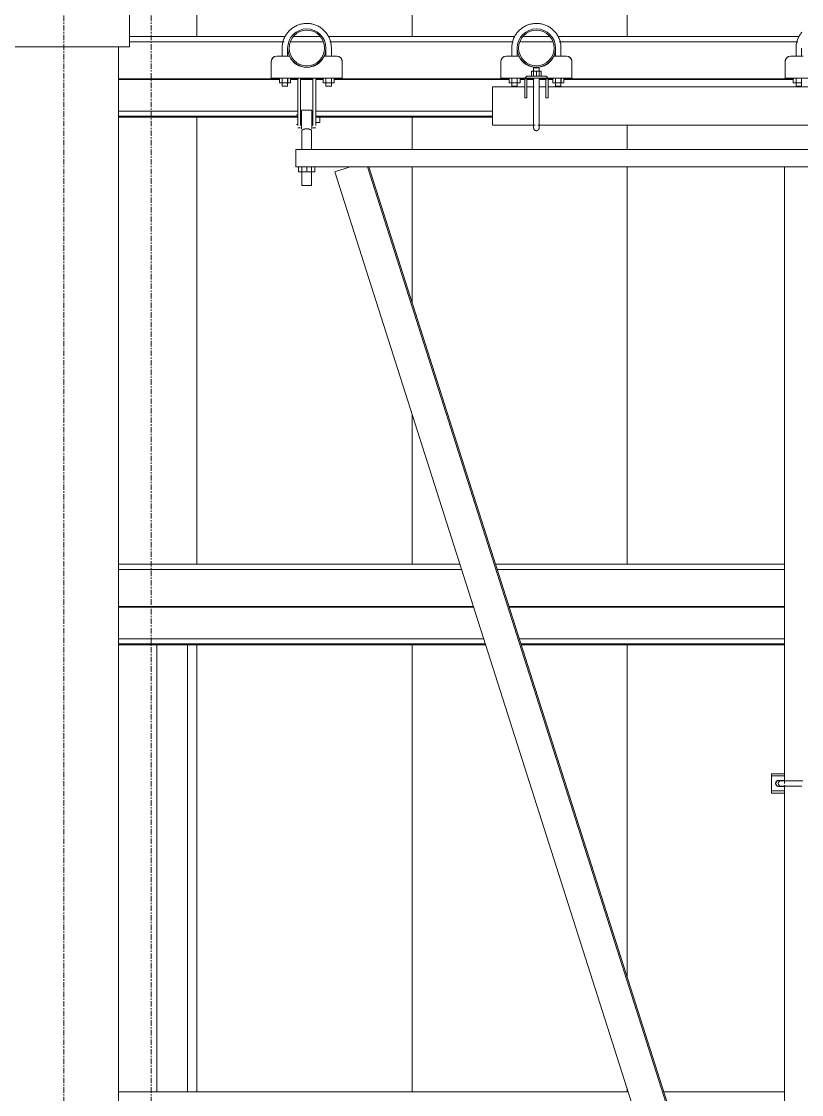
# Model space of a CAD drawing. Header units: inches. Extents: x 21408 to 98131, y -290 to 853.
# Drawn here: x 35844.1 to 35915.4, y 196.6 to 294.7 of the extents above; entities that cross this region are included whole.
import ezdxf

# ---------------------------------------------------------------- set-up
doc = ezdxf.new("R2010")
doc.units = ezdxf.units.IN
doc.header["$MEASUREMENT"] = 0
doc.linetypes.add('Grid Line 1_2_', pattern=[0.875, 0.5, -0.125, 0.125, -0.125])
for name, color, linetype, lineweight in [('A-WALL', 113, 'Continuous', 9), ('A-WALL-PATT', 111, 'Continuous', 25), ('Q-SPCQ', 91, 'Continuous', 9), ('S-BEAM', 12, 'Continuous', 9), ('S-GRID', 1, 'Continuous', 9)]:
    doc.layers.add(name, color=color, linetype=linetype, lineweight=lineweight)

# ---------------------------------------------------------------- blocks, each defined once
blk = doc.blocks.new('Basketball_Backstop-Performance_Sports_Systems-3103-Ceiling_Hung - 27_-0_ to 27_-11 7_8_-652462-Building Section - East_West looking South')
at = {"layer": 'Q-SPCQ'}
for p, q in [((-25670.763, 291.5), (-25671.919, 291.5)), ((-25671.419, 292.25), (-25671.419, 291.5)), ((-25670.919, 291.5), (-25670.919, 292.25)), ((-25666.419, 291.5), (-25667.575, 291.5)), ((-25667.419, 292.25), (-25667.419, 291.5)), ((-25666.919, 291.5), (-25666.919, 292.25)), ((-25649.763, 291.5), (-25650.919, 291.5)), ((-25650.419, 292.25), (-25650.419, 291.5)), ((-25649.919, 291.5), (-25649.919, 292.25)), ((-25645.419, 291.5), (-25646.575, 291.5)), ((-25646.419, 292.25), (-25646.419, 291.5)), ((-25645.919, 291.5), (-25645.919, 292.25)), ((-25623.763, 291.5), (-25624.919, 291.5)), ((-25624.419, 292.25), (-25624.419, 291.5)), ((-25623.919, 291.5), (-25623.919, 292.25)), ((-25672.419, 291), (-25672.419, 289.812)), ((-25665.919, 289.812), (-25665.919, 291)), ((-25651.419, 289.812), (-25651.419, 291)), ((-25644.919, 291), (-25644.919, 289.812)), ((-25625.419, 291), (-25625.419, 289.812)), ((-25672.419, 289.5), (-25672.419, 289.812)), ((-25672.419, 289.5), (-25665.919, 289.5)), ((-25671.674, 289.5), (-25671.674, 289.062)), ((-25671.421, 289.062), (-25671.421, 289.5)), ((-25671.419, 289.515), (-25671.419, 288.75)), ((-25670.919, 288.75), (-25670.919, 289.518)), ((-25670.916, 289.062), (-25670.916, 289.5)), ((-25670.664, 289.062), (-25670.664, 289.5)), ((-25669.981, 285.687), (-25669.981, 289.5)), ((-25669.981, 289.5), (-25669.731, 289.5)), ((-25669.731, 289.5), (-25669.731, 285.687)), ((-25668.606, 285.687), (-25668.606, 289.5)), ((-25668.606, 289.5), (-25668.356, 289.5)), ((-25668.356, 289.5), (-25668.356, 285.687)), ((-25667.674, 289.062), (-25667.674, 289.5)), ((-25667.421, 289.062), (-25667.421, 289.5)), ((-25667.419, 289.511), (-25667.419, 288.75)), ((-25666.919, 288.75), (-25666.919, 289.511)), ((-25666.916, 289.062), (-25666.916, 289.5)), ((-25666.664, 289.5), (-25666.664, 289.062)), ((-25665.919, 289.812), (-25665.919, 289.5)), ((-25651.419, 289.5), (-25651.419, 289.812)), ((-25651.419, 289.5), (-25648.919, 289.5)), ((-25650.674, 289.5), (-25650.674, 289.062)), ((-25650.421, 289.062), (-25650.421, 289.5)), ((-25650.419, 289.515), (-25650.419, 288.75)), ((-25649.919, 288.75), (-25649.919, 289.518)), ((-25649.916, 289.062), (-25649.916, 289.5)), ((-25649.664, 289.062), (-25649.664, 289.5)), ((-25647.419, 289.687), (-25648.919, 289.687)), ((-25648.919, 289.5), (-25647.419, 289.5)), ((-25648.606, 290.125), (-25648.169, 290.125)), ((-25648.606, 289.687), (-25648.606, 290.125)), ((-25648.419, 290.437), (-25648.419, 289.687)), ((-25648.419, 289.5), (-25648.419, 288.687)), ((-25648.419, 289.5), (-25648.419, 286.937)), ((-25648.41, 290.437), (-25648.169, 290.437)), ((-25648.169, 290.437), (-25647.927, 290.437)), ((-25648.169, 290.125), (-25647.731, 290.125)), ((-25648.169, 290.125), (-25648.169, 289.687)), ((-25647.919, 289.687), (-25647.919, 290.437)), ((-25647.919, 288.687), (-25647.919, 289.5)), ((-25647.919, 286.937), (-25647.919, 289.5)), ((-25647.731, 289.687), (-25647.731, 290.125)), ((-25647.419, 289.5), (-25644.919, 289.5)), ((-25646.674, 289.062), (-25646.674, 289.5)), ((-25646.421, 289.062), (-25646.421, 289.5)), ((-25646.419, 289.511), (-25646.419, 288.75)), ((-25645.919, 288.75), (-25645.919, 289.511)), ((-25645.916, 289.062), (-25645.916, 289.5)), ((-25645.664, 289.5), (-25645.664, 289.062)), ((-25644.919, 289.812), (-25644.919, 289.5)), ((-25625.419, 289.5), (-25625.419, 289.812)), ((-25625.419, 289.5), (-25622.919, 289.5)), ((-25624.674, 289.5), (-25624.674, 289.062)), ((-25624.421, 289.062), (-25624.421, 289.5)), ((-25624.419, 289.515), (-25624.419, 288.75)), ((-25623.919, 288.75), (-25623.919, 289.518)), ((-25671.421, 289.062), (-25671.674, 289.062)), ((-25670.916, 289.062), (-25671.421, 289.062)), ((-25671.419, 288.75), (-25671.41, 288.75)), ((-25670.919, 288.75), (-25671.419, 288.75)), ((-25670.927, 288.75), (-25670.919, 288.75)), ((-25670.664, 289.062), (-25670.916, 289.062)), ((-25667.421, 289.062), (-25667.674, 289.062)), ((-25666.916, 289.062), (-25667.421, 289.062)), ((-25666.919, 288.75), (-25667.419, 288.75)), ((-25667.419, 288.75), (-25667.41, 288.75)), ((-25666.927, 288.75), (-25666.919, 288.75)), ((-25666.664, 289.062), (-25666.916, 289.062)), ((-25649.231, 288.687), (-25652.169, 288.687)), ((-25652.169, 286.937), (-25652.169, 288.687)), ((-25650.421, 289.062), (-25650.674, 289.062)), ((-25649.916, 289.062), (-25650.421, 289.062)), ((-25650.419, 288.75), (-25650.41, 288.75)), ((-25649.919, 288.75), (-25650.419, 288.75)), ((-25649.927, 288.75), (-25649.919, 288.75)), ((-25649.664, 289.062), (-25649.916, 289.062)), ((-25649.231, 288.187), (-25649.231, 289.375)), ((-25649.044, 289.375), (-25649.044, 288.187)), ((-25648.385, 288.687), (-25649.044, 288.687)), ((-25647.294, 288.687), (-25647.952, 288.687)), ((-25647.294, 289.375), (-25647.294, 288.187)), ((-25647.106, 288.187), (-25647.106, 289.375)), ((-25623.231, 288.687), (-25647.106, 288.687)), ((-25646.421, 289.062), (-25646.674, 289.062)), ((-25645.916, 289.062), (-25646.421, 289.062)), ((-25645.919, 288.75), (-25646.419, 288.75)), ((-25646.419, 288.75), (-25646.41, 288.75)), ((-25645.927, 288.75), (-25645.919, 288.75)), ((-25645.664, 289.062), (-25645.916, 289.062)), ((-25624.421, 289.062), (-25624.674, 289.062)), ((-25623.916, 289.062), (-25624.421, 289.062)), ((-25624.419, 288.75), (-25624.41, 288.75)), ((-25623.919, 288.75), (-25624.419, 288.75)), ((-25623.927, 288.75), (-25623.919, 288.75)), ((-25649.231, 288.197), (-25649.231, 287.824)), ((-25649.231, 287.687), (-25649.231, 288.187)), ((-25649.231, 287.819), (-25649.231, 287.687)), ((-25649.231, 287.687), (-25649.044, 287.687)), ((-25649.044, 287.687), (-25649.231, 287.687)), ((-25649.044, 287.824), (-25649.044, 288.197)), ((-25649.044, 288.187), (-25649.044, 287.687)), ((-25649.044, 287.687), (-25649.044, 287.819)), ((-25647.294, 288.197), (-25647.294, 287.824)), ((-25647.294, 287.687), (-25647.294, 288.187)), ((-25647.294, 287.819), (-25647.294, 287.687)), ((-25647.294, 287.687), (-25647.106, 287.687)), ((-25647.106, 287.687), (-25647.294, 287.687)), ((-25647.106, 287.824), (-25647.106, 288.197)), ((-25647.106, 288.187), (-25647.106, 287.687)), ((-25647.106, 287.687), (-25647.106, 287.819)), ((-25668.705, 286.562), (-25669.643, 286.562)), ((-25669.643, 285.656), (-25669.643, 286.532)), ((-25668.705, 286.532), (-25668.705, 285.656)), ((-25652.169, 285.187), (-25652.169, 286.937)), ((-25669.981, 286.125), (-25670.106, 286.125)), ((-25670.106, 285.687), (-25670.106, 285.687)), ((-25670.106, 285.687), (-25670.106, 285.687)), ((-25669.981, 285.157), (-25669.981, 285.687)), ((-25669.643, 285.937), (-25669.731, 285.937)), ((-25669.731, 285.687), (-25669.731, 285.157)), ((-25669.643, 284.871), (-25669.643, 285.656)), ((-25668.606, 285.937), (-25668.705, 285.937)), ((-25668.705, 285.656), (-25668.705, 284.871)), ((-25668.606, 285.157), (-25668.606, 285.687)), ((-25667.981, 285.937), (-25668.356, 285.937)), ((-25668.356, 285.687), (-25668.356, 285.157)), ((-25667.981, 285.929), (-25667.981, 285.687)), ((-25667.981, 285.687), (-25667.981, 285.446)), ((-25670.106, 285.25), (-25669.981, 285.25)), ((-25669.981, 284.937), (-25669.731, 284.937)), ((-25669.731, 285.437), (-25669.643, 285.437)), ((-25669.643, 284.75), (-25669.611, 284.75)), ((-25669.611, 284.75), (-25669.611, 282.955)), ((-25668.736, 282.955), (-25668.736, 284.75)), ((-25668.736, 284.75), (-25668.705, 284.75)), ((-25668.705, 285.437), (-25668.606, 285.437)), ((-25668.606, 284.937), (-25668.356, 284.937)), ((-25668.356, 285.437), (-25667.981, 285.437)), ((-25652.169, 285.187), (-25648.296, 285.187)), ((-25648.038, 285.187), (-25622.456, 285.187)), ((-25670.174, 281.375), (-25670.174, 282.955)), ((-25670.174, 282.955), (-25622.669, 282.955)), ((-25625.486, 281.375), (-25670.174, 281.375)), ((-25669.924, 280.937), (-25669.924, 281.375)), ((-25669.174, 280.937), (-25669.924, 280.937)), ((-25669.611, 281.375), (-25669.611, 279.687)), ((-25669.174, 281.375), (-25669.174, 280.937)), ((-25668.424, 280.937), (-25669.174, 280.937)), ((-25668.736, 279.687), (-25668.736, 281.375)), ((-25668.424, 280.937), (-25668.424, 281.375)), ((-25666.612, 280.918), (-25665.189, 281.375)), ((-25629.426, 164.314), (-25666.612, 280.918)), ((-25626.288, 164.314), (-25663.62, 281.375)), ((-25626.154, 164.314), (-25663.487, 281.375)), ((-25625.486, 281.375), (-25625.486, 224.989)), ((-25625.486, 281.375), (-25623.11, 281.375)), ((-25668.736, 279.687), (-25669.611, 279.687)), ((-25626.674, 225.875), (-25626.674, 225.687)), ((-25626.674, 225.875), (-25626.674, 225.719)), ((-25626.674, 225.875), (-25626.174, 225.875)), ((-25626.674, 225.562), (-25626.674, 225.687)), ((-25626.174, 225.687), (-25626.674, 225.687)), ((-25626.174, 225.875), (-25625.486, 225.875)), ((-25625.486, 225.687), (-25626.174, 225.687)), ((-25626.674, 224.437), (-25626.674, 225.562)), ((-25626.162, 225.246), (-25626.302, 225.004)), ((-25626.302, 224.996), (-25626.162, 224.754)), ((-25626.018, 225.281), (-25625.58, 225.281)), ((-25625.58, 224.719), (-25626.018, 224.719)), ((-25625.486, 224.839), (-25625.486, 164.314)), ((-25626.674, 224.312), (-25626.674, 224.437)), ((-25626.674, 224.312), (-25626.674, 224.125)), ((-25626.674, 224.312), (-25626.174, 224.312)), ((-25626.674, 224.281), (-25626.674, 224.125)), ((-25626.174, 224.125), (-25626.674, 224.125)), ((-25626.174, 224.312), (-25625.486, 224.312)), ((-25625.486, 224.125), (-25626.174, 224.125))]:
    blk.add_line(p, q, dxfattribs=at)
at = {"layer": 'Q-SPCQ', "flags": 128}
for points in [[(-25666.919, 292.25), (-25666.921, 292.34), (-25666.926, 292.43), (-25666.935, 292.519), (-25666.948, 292.608), (-25666.964, 292.697), (-25666.983, 292.785), (-25667.006, 292.872), (-25667.033, 292.958), (-25667.063, 293.043), (-25667.096, 293.126), (-25667.133, 293.208), (-25667.173, 293.289), (-25667.216, 293.368), (-25667.262, 293.445), (-25667.312, 293.52), (-25667.364, 293.594), (-25667.419, 293.665), (-25667.477, 293.734), (-25667.538, 293.8), (-25667.601, 293.864), (-25667.667, 293.925), (-25667.735, 293.984), (-25667.806, 294.04), (-25667.878, 294.093), (-25667.953, 294.143), (-25668.03, 294.19), (-25668.108, 294.234), (-25668.189, 294.275), (-25668.27, 294.313), (-25668.353, 294.347), (-25668.438, 294.378), (-25668.524, 294.406), (-25668.61, 294.43), (-25668.698, 294.45), (-25668.786, 294.467), (-25668.875, 294.481), (-25668.965, 294.491), (-25669.055, 294.497), (-25669.144, 294.5), (-25669.234, 294.499), (-25669.324, 294.495), (-25669.414, 294.487), (-25669.503, 294.475), (-25669.592, 294.46), (-25669.68, 294.441), (-25669.767, 294.419), (-25669.853, 294.393), (-25669.939, 294.364), (-25670.023, 294.332), (-25670.105, 294.296), (-25670.186, 294.257), (-25670.266, 294.215), (-25670.343, 294.169), (-25670.419, 294.121), (-25670.493, 294.069), (-25670.565, 294.015), (-25670.634, 293.957), (-25670.701, 293.898), (-25670.766, 293.835), (-25670.828, 293.77), (-25670.887, 293.702), (-25670.944, 293.632), (-25670.998, 293.56), (-25671.049, 293.486), (-25671.097, 293.41), (-25671.142, 293.332), (-25671.183, 293.252), (-25671.222, 293.171), (-25671.257, 293.088), (-25671.289, 293.004), (-25671.317, 292.918), (-25671.342, 292.832), (-25671.364, 292.745), (-25671.382, 292.656), (-25671.396, 292.568), (-25671.407, 292.478), (-25671.415, 292.388), (-25671.418, 292.299), (-25671.419, 292.25)], [(-25645.919, 292.25), (-25645.921, 292.34), (-25645.926, 292.43), (-25645.935, 292.519), (-25645.948, 292.608), (-25645.964, 292.697), (-25645.983, 292.785), (-25646.006, 292.872), (-25646.033, 292.958), (-25646.063, 293.043), (-25646.096, 293.126), (-25646.133, 293.208), (-25646.173, 293.289), (-25646.216, 293.368), (-25646.262, 293.445), (-25646.312, 293.52), (-25646.364, 293.594), (-25646.419, 293.665), (-25646.477, 293.734), (-25646.538, 293.8), (-25646.601, 293.864), (-25646.667, 293.925), (-25646.735, 293.984), (-25646.806, 294.04), (-25646.878, 294.093), (-25646.953, 294.143), (-25647.03, 294.19), (-25647.108, 294.234), (-25647.189, 294.275), (-25647.27, 294.313), (-25647.353, 294.347), (-25647.438, 294.378), (-25647.524, 294.406), (-25647.61, 294.43), (-25647.698, 294.45), (-25647.786, 294.467), (-25647.875, 294.481), (-25647.965, 294.491), (-25648.055, 294.497), (-25648.144, 294.5), (-25648.234, 294.499), (-25648.324, 294.495), (-25648.414, 294.487), (-25648.503, 294.475), (-25648.592, 294.46), (-25648.68, 294.441), (-25648.767, 294.419), (-25648.853, 294.393), (-25648.939, 294.364), (-25649.023, 294.332), (-25649.105, 294.296), (-25649.186, 294.257), (-25649.266, 294.215), (-25649.343, 294.169), (-25649.419, 294.121), (-25649.493, 294.069), (-25649.565, 294.015), (-25649.634, 293.957), (-25649.701, 293.898), (-25649.766, 293.835), (-25649.828, 293.77), (-25649.887, 293.702), (-25649.944, 293.632), (-25649.998, 293.56), (-25650.049, 293.486), (-25650.097, 293.41), (-25650.142, 293.332), (-25650.183, 293.252), (-25650.222, 293.171), (-25650.257, 293.088), (-25650.289, 293.004), (-25650.317, 292.918), (-25650.342, 292.832), (-25650.364, 292.745), (-25650.382, 292.656), (-25650.396, 292.568), (-25650.407, 292.478), (-25650.415, 292.388), (-25650.418, 292.299), (-25650.419, 292.25)], [(-25623.887, 293.702), (-25623.944, 293.632), (-25623.998, 293.56), (-25624.049, 293.486), (-25624.097, 293.41), (-25624.142, 293.332), (-25624.183, 293.252), (-25624.222, 293.171), (-25624.257, 293.088), (-25624.289, 293.004), (-25624.317, 292.918), (-25624.342, 292.832), (-25624.364, 292.745), (-25624.382, 292.656), (-25624.396, 292.568), (-25624.407, 292.478), (-25624.415, 292.388), (-25624.418, 292.299), (-25624.419, 292.25)], [(-25648.419, 286.937), (-25648.419, 286.858), (-25648.419, 286.778), (-25648.419, 286.698), (-25648.419, 286.619), (-25648.419, 286.54), (-25648.419, 286.462), (-25648.419, 286.385), (-25648.419, 286.308), (-25648.419, 286.233), (-25648.419, 286.159), (-25648.419, 286.086), (-25648.419, 286.014), (-25648.419, 285.944), (-25648.419, 285.875), (-25648.419, 285.808), (-25648.419, 285.743), (-25648.419, 285.68), (-25648.419, 285.619), (-25648.419, 285.56), (-25648.419, 285.503), (-25648.419, 285.448), (-25648.419, 285.396), (-25648.419, 285.346), (-25648.419, 285.299), (-25648.419, 285.255), (-25648.419, 285.213), (-25648.419, 285.174), (-25648.419, 285.137), (-25648.419, 285.104), (-25648.419, 285.073), (-25648.419, 285.046), (-25648.419, 285.021), (-25648.419, 285), (-25648.419, 284.982), (-25648.419, 284.967), (-25648.419, 284.955), (-25648.419, 284.946), (-25648.419, 284.94), (-25648.419, 284.938)], [(-25647.919, 284.937), (-25647.919, 284.939), (-25647.919, 284.944), (-25647.919, 284.952), (-25647.919, 284.963), (-25647.919, 284.977), (-25647.919, 284.995), (-25647.919, 285.015), (-25647.919, 285.039), (-25647.919, 285.066), (-25647.919, 285.095), (-25647.919, 285.128), (-25647.919, 285.164), (-25647.919, 285.202), (-25647.919, 285.243), (-25647.919, 285.287), (-25647.919, 285.333), (-25647.919, 285.382), (-25647.919, 285.434), (-25647.919, 285.488), (-25647.919, 285.544), (-25647.919, 285.603), (-25647.919, 285.663), (-25647.919, 285.726), (-25647.919, 285.79), (-25647.919, 285.857), (-25647.919, 285.925), (-25647.919, 285.995), (-25647.919, 286.066), (-25647.919, 286.139), (-25647.919, 286.213), (-25647.919, 286.288), (-25647.919, 286.364), (-25647.919, 286.441), (-25647.919, 286.519), (-25647.919, 286.598), (-25647.919, 286.677), (-25647.919, 286.756), (-25647.919, 286.836), (-25647.919, 286.916), (-25647.919, 286.937)], [(-25648.419, 284.937), (-25648.419, 284.939), (-25648.419, 284.944), (-25648.419, 284.952), (-25648.419, 284.963), (-25648.419, 284.977), (-25648.419, 284.995), (-25648.419, 285.015), (-25648.419, 285.039), (-25648.419, 285.066), (-25648.419, 285.095), (-25648.419, 285.128), (-25648.419, 285.164), (-25648.419, 285.202)], [(-25648.169, 284.687), (-25648.179, 284.688), (-25648.189, 284.688), (-25648.199, 284.689), (-25648.209, 284.691), (-25648.218, 284.692), (-25648.228, 284.695), (-25648.238, 284.697), (-25648.247, 284.7), (-25648.257, 284.704), (-25648.266, 284.707), (-25648.275, 284.711), (-25648.284, 284.716), (-25648.293, 284.721), (-25648.302, 284.726), (-25648.31, 284.731), (-25648.318, 284.737), (-25648.326, 284.743), (-25648.334, 284.75), (-25648.341, 284.756), (-25648.348, 284.763), (-25648.355, 284.771), (-25648.361, 284.778), (-25648.368, 284.786), (-25648.374, 284.794), (-25648.379, 284.802), (-25648.384, 284.811), (-25648.389, 284.82), (-25648.394, 284.829), (-25648.398, 284.838), (-25648.402, 284.847), (-25648.405, 284.856), (-25648.408, 284.866), (-25648.411, 284.875), (-25648.413, 284.885), (-25648.415, 284.895), (-25648.417, 284.905), (-25648.418, 284.915), (-25648.418, 284.925), (-25648.419, 284.935), (-25648.419, 284.937)], [(-25647.919, 284.937), (-25647.919, 284.928), (-25647.92, 284.918), (-25647.921, 284.908), (-25647.922, 284.898), (-25647.924, 284.888), (-25647.926, 284.878), (-25647.929, 284.868), (-25647.931, 284.859), (-25647.935, 284.849), (-25647.939, 284.84), (-25647.943, 284.831), (-25647.947, 284.822), (-25647.952, 284.813), (-25647.957, 284.805), (-25647.962, 284.796), (-25647.968, 284.788), (-25647.974, 284.78), (-25647.981, 284.773), (-25647.988, 284.765), (-25647.995, 284.758), (-25648.002, 284.751), (-25648.01, 284.745), (-25648.017, 284.739), (-25648.025, 284.733), (-25648.034, 284.727), (-25648.042, 284.722), (-25648.051, 284.717), (-25648.06, 284.712), (-25648.069, 284.708), (-25648.078, 284.704), (-25648.088, 284.701), (-25648.097, 284.698), (-25648.107, 284.695), (-25648.116, 284.693), (-25648.126, 284.691), (-25648.136, 284.69), (-25648.146, 284.689), (-25648.156, 284.688), (-25648.166, 284.688), (-25648.169, 284.687)], [(-25647.919, 285.213), (-25647.919, 285.174), (-25647.919, 285.137), (-25647.919, 285.104), (-25647.919, 285.073), (-25647.919, 285.046), (-25647.919, 285.021), (-25647.919, 285), (-25647.919, 284.982), (-25647.919, 284.967), (-25647.919, 284.955), (-25647.919, 284.946), (-25647.919, 284.94), (-25647.919, 284.938)], [(-25623.813, 225.25), (-25623.941, 225.25), (-25624.066, 225.25), (-25624.188, 225.25), (-25624.307, 225.25), (-25624.423, 225.25), (-25624.535, 225.25), (-25624.643, 225.25), (-25624.747, 225.25), (-25624.847, 225.25), (-25624.943, 225.25), (-25625.034, 225.25), (-25625.121, 225.25), (-25625.203, 225.25), (-25625.28, 225.25), (-25625.352, 225.25), (-25625.42, 225.25), (-25625.482, 225.25), (-25625.538, 225.25), (-25625.589, 225.25), (-25625.635, 225.25), (-25625.676, 225.25), (-25625.71, 225.25), (-25625.739, 225.25), (-25625.763, 225.25), (-25625.78, 225.25), (-25625.792, 225.25), (-25625.798, 225.25), (-25625.799, 225.25)], [(-25625.799, 224.75), (-25625.796, 224.75), (-25625.787, 224.75), (-25625.773, 224.75), (-25625.753, 224.75), (-25625.727, 224.75), (-25625.695, 224.75), (-25625.658, 224.75), (-25625.615, 224.75), (-25625.567, 224.75), (-25625.513, 224.75), (-25625.454, 224.75), (-25625.389, 224.75), (-25625.32, 224.75), (-25625.245, 224.75), (-25625.166, 224.75), (-25625.082, 224.75), (-25624.993, 224.75), (-25624.899, 224.75), (-25624.801, 224.75), (-25624.699, 224.75), (-25624.593, 224.75), (-25624.484, 224.75), (-25624.37, 224.75), (-25624.253, 224.75), (-25624.133, 224.75), (-25624.009, 224.75), (-25623.882, 224.75)]]:
    blk.add_lwpolyline(points, dxfattribs=at)
at = {"layer": 'Q-SPCQ'}
for centre, radius, start, end in [((-25669.169, 292.25), 1.75, 0, 180), ((-25669.169, 292.25), 1.625, 0, 180), ((-25648.169, 292.25), 1.75, 0, 180), ((-25648.169, 292.25), 1.625, 0, 180), ((-25671.919, 291), 0.5, 90, 180), ((-25671.919, 291), 0.5, 120, 180), ((-25669.169, 292.25), 1.75, 180, 0), ((-25669.169, 292.25), 1.625, 180, 0), ((-25669.169, 292.223), 1.75, 204.39575, 335.60425), ((-25666.419, 291), 0.5, 0, 90), ((-25666.419, 291), 0.5, 0, 60), ((-25650.919, 291), 0.5, 90, 180), ((-25650.919, 291), 0.5, 120, 180), ((-25648.169, 292.25), 1.75, 180, 0), ((-25648.169, 292.25), 1.625, 180, 0), ((-25648.169, 292.223), 1.75, 204.39575, 335.60425), ((-25645.419, 291), 0.5, 0, 90), ((-25645.419, 291), 0.5, 0, 60), ((-25624.919, 291), 0.5, 90, 180), ((-25624.919, 291), 0.5, 120, 180), ((-25648.919, 289.375), 0.312, 90, 180), ((-25648.919, 289.375), 0.125, 90, 180), ((-25647.419, 289.375), 0.312, 0, 90), ((-25647.419, 289.375), 0.125, 0, 90), ((-25626.018, 225), 0.281, 90, 270), ((-25625.799, 225), 0.25, 90, 270), ((-25625.799, 225), 0.25, 270, 285), ((-25625.58, 225), 0.281, 75, 90), ((-25625.58, 225), 0.281, 270, 285)]:
    blk.add_arc(centre, radius, start, end, dxfattribs=at)
blk.add_open_spline([(-25668.736, 284.75), (-25668.736, 284.75), (-25668.74, 284.752), (-25668.751, 284.758), (-25668.763, 284.762), (-25668.778, 284.769), (-25668.795, 284.777), (-25668.812, 284.785), (-25668.827, 284.791), (-25668.839, 284.795), (-25668.852, 284.799), (-25668.869, 284.806), (-25668.892, 284.814), (-25668.917, 284.822), (-25668.938, 284.829), (-25668.954, 284.833), (-25668.971, 284.837), (-25668.993, 284.842), (-25669.023, 284.848), (-25669.059, 284.855), (-25669.097, 284.859), (-25669.135, 284.862), (-25669.174, 284.862), (-25669.213, 284.862), (-25669.251, 284.859), (-25669.289, 284.855), (-25669.325, 284.848), (-25669.355, 284.842), (-25669.377, 284.837), (-25669.394, 284.833), (-25669.41, 284.829), (-25669.431, 284.822), (-25669.456, 284.814), (-25669.479, 284.806), (-25669.496, 284.799), (-25669.509, 284.795), (-25669.52, 284.791), (-25669.535, 284.785), (-25669.552, 284.777), (-25669.57, 284.769), (-25669.585, 284.762), (-25669.597, 284.758), (-25669.608, 284.752), (-25669.611, 284.75), (-25669.611, 284.75)], degree=3, knots=[0, 0, 0, 0, 0.055556, 0.083333, 0.111111, 0.138889, 0.166667, 0.194444, 0.208333, 0.222222, 0.236111, 0.25, 0.277778, 0.305556, 0.319444, 0.333333, 0.347222, 0.361111, 0.388889, 0.416667, 0.444444, 0.472222, 0.5, 0.527778, 0.555556, 0.583333, 0.611111, 0.638889, 0.652778, 0.666667, 0.680556, 0.694444, 0.722222, 0.75, 0.763889, 0.777778, 0.791667, 0.805556, 0.833333, 0.861111, 0.888889, 0.916667, 0.944444, 1, 1, 1, 1], dxfattribs=at)
blk = doc.blocks.new('columns and girder2 - one-1334686-Building Section - East_West looking South')
at = {"layer": 'S-BEAM'}
for p, q in [((-25685.39, 337.889), (-25685.39, 292.369)), ((-25697.39, 292.369), (-25685.39, 292.369)), ((-25686.39, 292.369), (-25686.39, 186.5))]:
    blk.add_line(p, q, dxfattribs=at)
blk = doc.blocks.new('Girt_Z - 10_D-1472864-Building Section - East_West looking South')
at = {"layer": 'S-BEAM'}
for p, q in [((-25686.39, 196.795), (-25639.784, 196.795)), ((-25636.513, 196.795), (-25625.486, 196.795))]:
    blk.add_line(p, q, dxfattribs=at)
blk = doc.blocks.new('Girt_Z - 10_D-V240-Building Section - East_West looking South')
at = {"layer": 'S-BEAM'}
for p, q in [((-25686.39, 245.045), (-25655.172, 245.045)), ((-25686.39, 244.563), (-25655.018, 244.563)), ((-25651.9, 245.045), (-25625.486, 245.045)), ((-25651.747, 244.563), (-25625.486, 244.563)), ((-25686.39, 241.188), (-25653.942, 241.188)), ((-25686.39, 241.112), (-25653.918, 241.112)), ((-25650.67, 241.188), (-25625.486, 241.188)), ((-25650.646, 241.112), (-25625.486, 241.112)), ((-25686.39, 238.223), (-25652.996, 238.223)), ((-25686.39, 237.774), (-25652.853, 237.774)), ((-25686.39, 237.69), (-25652.826, 237.69)), ((-25649.725, 238.223), (-25625.486, 238.223)), ((-25649.582, 237.774), (-25625.486, 237.774)), ((-25649.555, 237.69), (-25625.486, 237.69))]:
    blk.add_line(p, q, dxfattribs=at)
blk = doc.blocks.new('Girt_Z - 10_D-1241717-Building Section - East_West looking South')
at = {"layer": 'S-BEAM'}
for p, q in [((-25685.39, 293.295), (-25671.141, 293.295)), ((-25685.39, 292.813), (-25671.246, 292.813)), ((-25670.68, 292.813), (-25667.658, 292.813)), ((-25670.398, 293.295), (-25667.94, 293.295)), ((-25667.196, 293.295), (-25650.141, 293.295)), ((-25667.047, 292.813), (-25650.29, 292.813)), ((-25649.68, 292.813), (-25646.658, 292.813)), ((-25649.398, 293.295), (-25646.94, 293.295)), ((-25646.196, 293.295), (-25624.141, 293.295)), ((-25646.091, 292.813), (-25624.246, 292.813)), ((-25686.39, 289.438), (-25671.674, 289.438)), ((-25686.39, 289.362), (-25671.674, 289.362)), ((-25670.664, 289.438), (-25669.981, 289.438)), ((-25670.664, 289.362), (-25669.981, 289.362)), ((-25669.731, 289.438), (-25668.606, 289.438)), ((-25669.731, 289.362), (-25668.606, 289.362)), ((-25668.356, 289.438), (-25667.674, 289.438)), ((-25668.356, 289.362), (-25667.674, 289.362)), ((-25666.664, 289.438), (-25650.674, 289.438)), ((-25666.664, 289.362), (-25650.674, 289.362)), ((-25649.664, 289.438), (-25648.403, 289.438)), ((-25649.664, 289.362), (-25649.229, 289.362)), ((-25649.044, 289.362), (-25648.385, 289.362)), ((-25647.952, 289.362), (-25647.294, 289.362)), ((-25647.927, 289.438), (-25646.674, 289.438)), ((-25647.108, 289.362), (-25646.674, 289.362)), ((-25645.664, 289.438), (-25624.674, 289.438)), ((-25645.664, 289.362), (-25624.674, 289.362)), ((-25686.39, 286.473), (-25669.981, 286.473)), ((-25686.39, 286.024), (-25669.981, 286.024)), ((-25686.39, 285.94), (-25669.981, 285.94)), ((-25669.731, 286.473), (-25669.643, 286.473)), ((-25669.731, 286.024), (-25669.643, 286.024)), ((-25669.731, 285.94), (-25669.643, 285.94)), ((-25668.705, 286.473), (-25668.606, 286.473)), ((-25668.705, 286.024), (-25668.606, 286.024)), ((-25668.705, 285.94), (-25668.606, 285.94)), ((-25668.356, 286.473), (-25652.169, 286.473)), ((-25668.356, 286.024), (-25652.169, 286.024)), ((-25668.356, 285.94), (-25652.169, 285.94))]:
    blk.add_line(p, q, dxfattribs=at)

msp = doc.modelspace()

# ---------------------------------------------------------------- hatches: boundary and pattern name
at = {"layer": 'A-WALL-PATT', "lineweight": 9}
h = msp.add_hatch(dxfattribs=at)
h.set_pattern_fill('FP_50', color=256, style=0, pattern_type=2)
h.set_pattern_definition([(90, (-87820.743, 0), (-19.685, 1e-15), [])])
h.paths.add_polyline_path([(38760.401, 191.34), (38760.401, 192), (38758.714, 192), (38758.714, 191.34)], flags=0)
h.paths.add_polyline_path([(35807.134, 196.795), (35842.963, 196.795), (35842.963, 237.69), (35563.463, 237.69), (35563.463, 196.795), (35736.948, 196.795)], flags=0)
h.paths.add_polyline_path([(35852.963, 196.795), (35899.569, 196.795), (35886.527, 237.69), (35852.963, 237.69), (35852.963, 232.67)], flags=0)
h.paths.add_polyline_path([(35902.84, 196.795), (35913.866, 196.795), (35913.845, 224.125), (35913.179, 224.125), (35913.179, 224.312), (35912.679, 224.375), (35912.679, 225.687), (35913.179, 225.687), (35913.179, 225.875), (35913.866, 225.875), (35913.866, 237.69), (35889.798, 237.69), (35891.399, 232.67)], flags=0)
h.paths.add_polyline_path([(35920.491, 196.795), (35931.518, 196.795), (35944.56, 237.69), (35920.491, 237.69), (35920.491, 225.875), (35921.179, 225.875), (35921.185, 225.687), (35921.679, 225.625), (35921.679, 224.312), (35921.179, 224.312), (35921.179, 224.125), (35920.491, 224.125), (35920.491, 198.492)], flags=0)
h.paths.add_polyline_path([(36831.933, 196.795), (36897.162, 196.795), (36934.854, 237.69), (36787.562, 237.69), (36825.259, 196.795), (36831.289, 196.795)], flags=0)
h.paths.add_polyline_path([(36822.707, 196.795), (36823.909, 196.795), (36786.221, 237.69), (36721.463, 237.69), (36721.463, 196.795), (36808.088, 196.795)], flags=0)
h.paths.add_polyline_path([(35934.789, 196.795), (36132.463, 196.795), (36132.463, 237.69), (35947.831, 237.69), (35940.002, 213.14)], flags=0)
h.paths.add_polyline_path([(36711.463, 196.795), (36711.463, 237.69), (36613.398, 237.69), (36600.356, 196.795), (36649.36, 196.795)], flags=0)
h.paths.add_polyline_path([(35526.392, 196.795), (35553.463, 196.795), (35553.463, 237.69), (35275.963, 237.69), (35275.963, 196.795), (35456.206, 196.795)], flags=0)
h.paths.add_polyline_path([(36928.345, 196.795), (37000.963, 196.795), (37000.963, 237.69), (36936.213, 237.69), (36898.545, 196.795), (36927.658, 196.795)], flags=0)
h.paths.add_polyline_path([(37010.963, 196.795), (37290.463, 196.795), (37290.463, 237.69), (37010.963, 237.69), (37010.963, 217.515)], flags=0)
h.paths.add_polyline_path([(37300.463, 196.795), (37579.963, 196.795), (37579.963, 237.69), (37300.463, 237.69), (37300.463, 213.183)], flags=0)
h.paths.add_polyline_path([(38684.739, 196.795), (38739.963, 196.795), (38739.963, 237.69), (38458.463, 237.69), (38458.463, 196.795), (38614.554, 196.795)], flags=0)
h.paths.add_polyline_path([(36596.721, 196.795), (36597.085, 196.795), (36610.127, 237.69), (36586.059, 237.69), (36586.08, 225.875), (36586.746, 225.875), (36586.746, 225.687), (36587.246, 225.625), (36587.246, 224.312), (36586.746, 224.312), (36586.746, 224.125), (36586.059, 224.125), (36586.059, 196.795), (36587.947, 196.795)], flags=0)
h.paths.add_polyline_path([(36579.434, 196.795), (36579.434, 224.125), (36578.746, 224.125), (36578.746, 224.312), (36578.246, 224.375), (36578.246, 225.687), (36578.746, 225.687), (36578.746, 225.875), (36579.434, 225.875), (36579.434, 237.69), (36555.365, 237.69), (36568.407, 196.795), (36579.174, 196.795)], flags=0)
h.paths.add_polyline_path([(37589.963, 196.795), (37869.463, 196.795), (37869.463, 237.69), (37589.963, 237.69), (37589.963, 208.852)], flags=0)
h.paths.add_polyline_path([(37879.463, 196.795), (37981.909, 196.795), (37944.221, 237.69), (37879.463, 237.69), (37879.463, 204.52)], flags=0)
h.paths.add_polyline_path([(36544.082, 196.795), (36565.136, 196.795), (36552.094, 237.69), (36431.963, 237.69), (36431.963, 196.795), (36508.989, 196.795)], flags=0)
h.paths.add_polyline_path([(36421.963, 196.795), (36421.963, 237.69), (36142.463, 237.69), (36142.463, 196.795), (36368.618, 196.795)], flags=0)
h.paths.add_polyline_path([(38048.492, 196.795), (38055.162, 196.795), (38092.854, 237.69), (37945.562, 237.69), (37983.306, 196.795), (38032.037, 196.795)], flags=0)
h.paths.add_polyline_path([(38091.227, 196.795), (38158.963, 196.795), (38158.963, 237.69), (38094.213, 237.69), (38056.545, 196.795), (38086.345, 196.795)], flags=0)
h.paths.add_polyline_path([(38168.963, 196.795), (38448.463, 196.795), (38448.463, 237.69), (38168.963, 237.69), (38168.963, 200.189)], flags=0)
h.paths.add_polyline_path([(36586.276, 224.679), (36586.284, 224.685), (36586.413, 224.719), (36586.601, 224.756), (36586.663, 224.907), (36586.789, 225.038), (36586.588, 225.125), (36586.588, 225.281), (36586.394, 225.229), (36586.535, 225), (36586.36, 224.776), (36586.14, 224.75), (36586.155, 224.71)], flags=0)
h.paths.add_polyline_path([(35913.649, 224.679), (35913.784, 224.756), (35913.75, 224.817), (35913.509, 224.817), (35913.39, 225), (35913.538, 225.232), (35913.324, 225.244), (35913.262, 225.093), (35913.136, 224.962), (35913.337, 224.875), (35913.337, 224.719), (35913.641, 224.685)], flags=0)
h.paths.add_polyline_path([(35920.709, 224.679), (35920.716, 224.685), (35920.846, 224.719), (35921.035, 224.75), (35921.095, 224.907), (35921.221, 225.038), (35921.029, 225.199), (35921.02, 225.281), (35920.932, 225.199), (35920.967, 225), (35920.819, 224.77), (35920.573, 224.75), (35920.587, 224.71)], flags=0)
h.paths.add_polyline_path([(36579.216, 224.679), (36579.351, 224.756), (36579.318, 224.817), (36579.076, 224.817), (36578.958, 225), (36578.996, 225.217), (36578.905, 225.125), (36578.704, 224.962), (36578.905, 224.875), (36578.905, 224.719), (36579.209, 224.685)], flags=0)
h.paths.add_polyline_path([(35921.173, 224.764), (35921.294, 224.927), (35921.194, 224.801), (35921.185, 224.786)], flags=0)
h.paths.add_polyline_path([(36586.74, 224.764), (36586.862, 224.927), (36586.762, 224.801)], flags=0)
h.paths.add_polyline_path([(35921.302, 225.012), (35921.221, 225.199), (35921.267, 225.073), (35921.294, 225.026)], flags=0)
h.paths.add_polyline_path([(36586.87, 225.012), (36586.789, 225.199), (36586.846, 225.053), (36586.862, 225.026)], flags=0)
h.paths.add_polyline_path([(35913.218, 225.294), (35913.194, 225.342), (35913.194, 225.305)], flags=0)
h.paths.add_polyline_path([(36578.786, 225.294), (36578.762, 225.342), (36578.762, 225.305)], flags=0)
h.paths.add_polyline_path([(35913.284, 225.407), (35913.262, 225.417), (35913.262, 225.412)], flags=0)
h.paths.add_polyline_path([(36578.851, 225.407), (36578.83, 225.417), (36578.83, 225.412)], flags=0)
h.paths.add_polyline_path([(38747.963, 244.563), (38747.964, 244.563), (38747.963, 245.045)], flags=0)
h.paths.add_polyline_path([(36535.669, 284.859), (36535.524, 284.945), (36535.633, 284.873)], flags=0)
h.paths.add_polyline_path([(36438.803, 245.045), (36549.749, 245.045), (36538.308, 280.918), (36539.731, 281.375), (36536.496, 281.375), (36536.496, 280.937), (36536.184, 280.937), (36536.125, 279.687), (36535.309, 279.687), (36535.309, 280.937), (36534.996, 280.937), (36534.996, 281.375), (36534.746, 281.375), (36534.746, 282.955), (36535.309, 282.955), (36535.367, 284.776), (36535.367, 284.869), (36535.278, 284.871), (36535.278, 285.446), (36535.179, 285.406), (36535.179, 285.157), (36534.929, 285.157), (36534.929, 285.446), (36534.554, 285.511), (36534.554, 285.929), (36431.963, 285.94), (36431.963, 245.045)], flags=0)
h.paths.add_polyline_path([(37982.678, 245.045), (38099.632, 245.045), (38137.238, 285.94), (37901.087, 285.94), (37938.866, 245.045), (37980.707, 245.045)], flags=0)
h.paths.add_polyline_path([(36421.963, 245.045), (36421.963, 285.94), (36142.463, 285.94), (36142.463, 245.045), (36298.432, 245.045)], flags=0)
h.paths.add_polyline_path([(35275.963, 245.045), (35553.463, 245.045), (35553.463, 285.94), (35275.963, 285.94), (35275.963, 252.201)], flags=0)
h.paths.add_polyline_path([(37000.287, 245.045), (37000.963, 245.045), (37000.963, 285.94), (36980.684, 285.94), (36942.992, 245.045), (36945.422, 245.045)], flags=0)
h.paths.add_polyline_path([(37010.963, 245.045), (37290.463, 245.045), (37290.463, 285.94), (37010.963, 285.94), (37010.963, 271.731)], flags=0)
h.paths.add_polyline_path([(36649.36, 245.045), (36711.463, 245.045), (36711.463, 285.94), (36630.554, 285.864), (36630.554, 285.157), (36630.304, 285.223), (36630.304, 285.446), (36630.215, 285.406), (36630.157, 284.87), (36630.081, 284.795), (36630.184, 284.75), (36630.215, 282.955), (36630.746, 282.879), (36630.746, 281.375), (36630.496, 281.375), (36630.496, 280.937), (36630.184, 280.937), (36630.125, 279.687), (36629.309, 279.687), (36629.309, 280.937), (36628.996, 280.937), (36628.996, 281.375), (36625.761, 281.375), (36627.184, 280.918), (36615.744, 245.045), (36627.184, 245.045)], flags=0)
h.paths.add_polyline_path([(37912.699, 245.045), (37937.443, 245.045), (37899.755, 285.94), (37879.463, 285.94), (37879.463, 245.045)], flags=0)
h.paths.add_polyline_path([(37702.142, 245.045), (37869.463, 245.045), (37869.463, 285.94), (37589.963, 285.94), (37589.963, 245.045)], flags=0)
h.paths.add_polyline_path([(36933.227, 245.045), (36941.632, 245.045), (36979.238, 285.94), (36743.087, 285.94), (36780.866, 245.045), (36930.102, 245.045)], flags=0)
h.paths.add_polyline_path([(38263.626, 245.045), (38448.463, 245.045), (38448.463, 285.94), (38168.963, 285.94), (38168.963, 245.045), (38193.441, 245.045)], flags=0)
h.paths.add_polyline_path([(36779.443, 245.045), (36741.755, 285.94), (36721.463, 285.94), (36721.463, 245.045)], flags=0)
h.paths.add_polyline_path([(37300.463, 245.045), (37579.963, 245.045), (37579.963, 285.94), (37300.463, 285.94)], flags=0)
h.paths.add_polyline_path([(35870.102, 284.859), (35870.558, 284.776), (35870.616, 284.75), (35870.648, 282.955), (35916.246, 282.955), (35916.246, 285.187), (35891.4, 285.118), (35891.395, 284.961), (35891.342, 284.759), (35891.184, 284.744), (35890.934, 285.187), (35887.184, 285.247), (35887.184, 285.94), (35871.371, 285.864), (35871.371, 285.446), (35870.996, 285.446), (35870.996, 285.157), (35870.746, 285.229), (35870.746, 285.446), (35870.648, 285.406), (35870.589, 284.999), (35870.162, 284.876)], flags=0)
h.paths.add_polyline_path([(35872.741, 245.045), (35884.181, 245.045), (35872.741, 280.918), (35874.164, 281.375), (35870.929, 281.375), (35870.929, 280.937), (35870.616, 280.937), (35870.558, 279.687), (35869.741, 279.687), (35869.741, 280.937), (35869.429, 280.937), (35869.429, 281.375), (35869.179, 281.375), (35869.179, 282.955), (35869.741, 282.955), (35869.8, 284.776), (35869.8, 284.869), (35869.71, 284.871), (35869.71, 285.446), (35869.621, 285.395), (35869.621, 285.157), (35869.371, 285.157), (35869.371, 285.94), (35852.963, 285.94), (35852.963, 245.045)], flags=0)
h.paths.add_polyline_path([(35842.963, 245.045), (35842.963, 285.94), (35563.463, 285.94), (35563.463, 245.045), (35807.134, 245.045)], flags=0)
h.paths.add_polyline_path([(35912.412, 245.045), (35913.866, 245.045), (35913.866, 281.375), (35875.866, 281.375), (35887.452, 245.045)], flags=0)
h.paths.add_polyline_path([(35920.491, 245.045), (35946.905, 245.045), (35958.492, 281.375), (35920.491, 281.375), (35920.491, 247.318)], flags=0)
h.paths.add_polyline_path([(38458.463, 245.045), (38739.963, 245.045), (38739.963, 285.94), (38458.463, 285.94)], flags=0)
h.paths.add_polyline_path([(35961.617, 245.045), (36132.463, 245.045), (36132.463, 285.94), (35965.371, 285.864), (35965.371, 285.446), (35964.996, 285.446), (35964.996, 285.157), (35964.746, 285.223), (35964.746, 285.446), (35964.648, 285.406), (35964.589, 284.999), (35964.292, 284.852), (35964.616, 284.75), (35964.648, 282.955), (35965.179, 282.879), (35965.179, 281.375), (35964.929, 281.375), (35964.929, 280.937), (35964.616, 280.937), (35964.558, 279.687), (35963.741, 279.687), (35963.741, 280.937), (35963.429, 280.937), (35963.429, 281.375), (35960.194, 281.375), (35961.617, 280.918), (35950.177, 245.045), (35958.771, 245.045)], flags=0)
h.paths.add_polyline_path([(36579.174, 245.045), (36579.434, 245.045), (36579.434, 281.375), (36541.434, 281.375), (36553.02, 245.045)], flags=0)
h.paths.add_polyline_path([(36586.059, 245.045), (36612.473, 245.045), (36624.059, 281.375), (36586.059, 281.375), (36586.059, 247.318)], flags=0)
h.paths.add_polyline_path([(38158.963, 245.045), (38158.963, 285.94), (38138.684, 285.94), (38100.992, 245.045), (38123.255, 245.045)], flags=0)
h.paths.add_polyline_path([(35261.585, 245.793), (35267.963, 245.793), (35267.963, 285.94), (35265.963, 286.024), (35265.963, 289.438), (35261.585, 289.438), (35261.585, 252.201)], flags=0)
h.paths.add_polyline_path([(36556.741, 282.955), (36581.804, 282.955), (36581.804, 285.187), (36556.976, 285.139), (36556.928, 284.991), (36556.741, 284.744), (36556.583, 284.759), (36556.506, 285.187), (36552.741, 285.247), (36552.741, 285.94), (36536.554, 285.864), (36536.554, 285.157), (36536.304, 285.228), (36536.304, 285.446), (36536.215, 285.406), (36536.157, 284.87), (36536.081, 284.795), (36536.184, 284.75), (36536.215, 282.955), (36556.506, 282.955)], flags=0)
h.paths.add_polyline_path([(36629.669, 284.859), (36629.278, 284.871), (36629.336, 284.992), (36629.633, 284.873)], flags=0)
h.paths.add_polyline_path([(36614.267, 282.955), (36629.309, 282.955), (36629.367, 284.776), (36629.633, 284.913), (36629.278, 285.015), (36629.278, 285.446), (36629.179, 285.406), (36629.179, 285.157), (36628.929, 285.157), (36628.929, 285.446), (36628.554, 285.511), (36628.554, 285.929), (36612.741, 285.94), (36612.741, 285.187), (36608.976, 285.139), (36608.928, 284.991), (36608.741, 284.744), (36608.583, 284.759), (36608.506, 285.187), (36583.679, 285.187), (36583.679, 282.955), (36612.741, 282.955)], flags=0)
h.paths.add_polyline_path([(35942.949, 282.955), (35963.741, 282.955), (35963.8, 284.776), (35963.8, 284.869), (35963.71, 284.871), (35963.71, 285.446), (35963.621, 285.406), (35963.621, 285.157), (35963.371, 285.157), (35963.371, 285.94), (35947.184, 285.94), (35947.184, 285.187), (35943.4, 285.118), (35943.395, 284.961), (35943.342, 284.759), (35943.184, 284.744), (35942.934, 285.187), (35918.121, 285.187), (35918.121, 282.955), (35942.934, 282.955)], flags=0)
h.paths.add_polyline_path([(35870.256, 284.859), (35870.648, 285.015), (35870.589, 284.87), (35870.256, 284.859)], flags=0)
h.paths.add_polyline_path([(35964.256, 284.859), (35964.401, 284.917), (35964.648, 285.015), (35964.589, 284.87), (35964.292, 284.86)], flags=0)
h.paths.add_polyline_path([(35964.746, 285.929), (35964.746, 285.94), (35964.648, 285.929)], flags=0)
h.paths.add_polyline_path([(36630.304, 285.929), (36630.304, 285.94), (36630.215, 285.929)], flags=0)
h.paths.add_polyline_path([(35263.196, 289.547), (35265.963, 289.547), (35265.963, 293.295), (35267.963, 293.295), (35267.963, 333.219), (35261.585, 333.219), (35261.585, 289.547), (35262.461, 289.547)], flags=0)
h.paths.add_polyline_path([(36534.546, 293.295), (36536.936, 293.339), (36536.652, 293.582), (36536.292, 293.766), (36535.943, 293.848), (36535.489, 293.842), (36535.116, 293.735), (36534.69, 293.474), (36534.512, 293.295)], flags=0)
h.paths.add_polyline_path([(35889.157, 293.295), (35889.269, 293.367), (35889.867, 294.051), (35890.683, 294.444), (35891.833, 294.361), (35892.82, 293.717), (35893.211, 293.295), (35915.211, 293.295), (35915.943, 294.087), (35916.192, 294.133), (35916.273, 294.156), (35916.683, 294.444), (35917.685, 294.444), (35918.607, 293.981), (35919.157, 293.295), (35941.269, 293.367), (35941.867, 294.051), (35942.683, 294.444), (35943.833, 294.361), (35944.82, 293.717), (35945.211, 293.295), (35962.211, 293.295), (35962.943, 294.087), (35963.192, 294.133), (35963.273, 294.156), (35963.683, 294.444), (35964.685, 294.444), (35965.607, 293.981), (35966.157, 293.295), (36131.463, 293.295), (36131.463, 324.287), (35853.963, 324.287), (35853.963, 293.295), (35868.211, 293.295), (35868.943, 294.087), (35869.192, 294.133), (35869.273, 294.156), (35869.683, 294.444), (35870.685, 294.444), (35871.607, 293.981), (35872.157, 293.295), (35886.092, 293.295)], flags=0)
h.paths.add_polyline_path([(36561.628, 293.295), (36580.794, 293.326), (36581.476, 294.075), (36582.24, 294.444), (36583.39, 294.362), (36583.693, 294.118), (36583.693, 294.226), (36584.257, 293.868), (36584.768, 293.295), (36606.768, 293.295), (36607.5, 294.087), (36608.24, 294.444), (36609.273, 294.429), (36610.171, 293.971), (36610.714, 293.295), (36627.794, 293.326), (36628.476, 294.075), (36629.24, 294.444), (36630.39, 294.362), (36630.693, 294.118), (36630.693, 294.226), (36631.257, 293.868), (36631.813, 293.295), (36710.463, 293.295), (36710.463, 324.287), (36432.963, 324.287), (36432.963, 293.295), (36533.794, 293.326), (36534.476, 294.075), (36535.308, 294.444), (36536.39, 294.362), (36536.693, 294.118), (36536.693, 294.226), (36537.257, 293.868), (36537.768, 293.295), (36554.768, 293.295), (36555.5, 294.087), (36556.24, 294.444), (36557.273, 294.429), (36558.171, 293.971), (36558.714, 293.295), (36558.768, 293.295)], flags=0)
h.paths.add_polyline_path([(38403.997, 293.295), (38447.463, 293.295), (38447.463, 324.287), (38169.963, 324.287), (38169.963, 293.295), (38263.626, 293.295)], flags=0)
h.paths.add_polyline_path([(37421.4, 293.295), (37578.963, 293.295), (37578.963, 324.287), (37301.463, 324.287), (37301.463, 293.295)], flags=0)
h.paths.add_polyline_path([(36581.592, 293.295), (36583.936, 293.339), (36583.652, 293.582), (36583.292, 293.766), (36582.943, 293.848), (36582.489, 293.842), (36582.022, 293.696), (36581.69, 293.474), (36581.546, 293.295)], flags=0)
h.paths.add_polyline_path([(38459.463, 293.295), (38739.963, 293.295), (38739.963, 324.287), (38459.463, 324.287), (38459.463, 310.792)], flags=0)
h.paths.add_polyline_path([(37868.463, 293.295), (37868.463, 324.287), (37590.963, 324.287), (37590.963, 293.295), (37842.513, 293.295)], flags=0)
h.paths.add_polyline_path([(36736.407, 293.295), (36986.103, 293.295), (36999.963, 308.357), (36999.963, 324.287), (36722.463, 324.287), (36722.463, 308.315), (36736.308, 293.295)], flags=0)
h.paths.add_polyline_path([(36555.546, 293.295), (36557.936, 293.339), (36557.793, 293.474), (36557.292, 293.766), (36556.993, 293.842), (36556.539, 293.848), (36556.022, 293.696), (36555.707, 293.487), (36555.512, 293.295)], flags=0)
h.paths.add_polyline_path([(35944.413, 293.295), (35944.218, 293.487), (35943.735, 293.766), (35943.386, 293.848), (35942.926, 293.841), (35942.465, 293.696), (35942.133, 293.474), (35942.035, 293.295), (35944.379, 293.295)], flags=0)
h.paths.add_polyline_path([(38149.049, 293.295), (38157.963, 293.295), (38157.963, 306.857), (38145.463, 293.295)], flags=0)
h.paths.add_polyline_path([(37894.473, 293.295), (38144.103, 293.295), (38157.963, 308.357), (38157.963, 324.287), (37880.463, 324.287), (37880.463, 308.315), (37894.407, 293.295)], flags=0)
h.paths.add_polyline_path([(36722.463, 293.295), (36734.977, 293.295), (36722.463, 306.875)], flags=0)
h.paths.add_polyline_path([(36609.554, 293.295), (36609.936, 293.339), (36609.793, 293.474), (36609.292, 293.766), (36608.993, 293.842), (36608.539, 293.848), (36608.022, 293.696), (36607.707, 293.487), (36607.592, 293.295), (36608.483, 293.295)], flags=0)
h.paths.add_polyline_path([(37892.977, 293.295), (37880.463, 306.875), (37880.463, 293.295)], flags=0)
h.paths.add_polyline_path([(37140.658, 293.295), (37289.463, 293.295), (37289.463, 324.287), (37011.963, 324.287), (37011.963, 293.295), (37129.818, 293.295)], flags=0)
h.paths.add_polyline_path([(35280.743, 293.295), (35552.463, 293.295), (35552.463, 324.287), (35276.463, 324.287), (35276.463, 333.219), (35275.963, 333.219), (35275.963, 293.295)], flags=0)
h.paths.add_polyline_path([(35807.134, 293.295), (35841.963, 293.295), (35841.963, 324.287), (35564.463, 324.287), (35564.463, 293.295), (35736.948, 293.295)], flags=0)
h.paths.add_polyline_path([(36158.061, 293.295), (36420.963, 293.295), (36420.963, 324.287), (36143.463, 324.287), (36143.463, 293.295)], flags=0)
h.paths.add_polyline_path([(35965.081, 293.295), (35965.379, 293.339), (35965.081, 293.593), (35964.735, 293.766), (35964.436, 293.842), (35963.982, 293.848), (35963.465, 293.696), (35963.273, 293.582), (35963.035, 293.295), (35965.051, 293.295)], flags=0)
h.paths.add_polyline_path([(35915.955, 293.295), (35918.379, 293.339), (35918.218, 293.487), (35917.735, 293.766), (35917.436, 293.842), (35916.982, 293.848), (35916.465, 293.696), (35916.273, 293.582), (35915.989, 293.339)], flags=0)
h.paths.add_polyline_path([(36991.049, 293.295), (36999.963, 293.295), (36999.963, 306.857), (36987.463, 293.295)], flags=0)
h.paths.add_polyline_path([(35891.996, 293.295), (35892.379, 293.339), (35892.218, 293.487), (35891.735, 293.766), (35891.386, 293.848), (35890.926, 293.841), (35890.465, 293.696), (35890.133, 293.474), (35890.035, 293.295), (35891.016, 293.295)], flags=0)
h.paths.add_polyline_path([(36630.97, 293.295), (36630.652, 293.582), (36630.292, 293.766), (36629.943, 293.848), (36629.489, 293.842), (36629.022, 293.696), (36628.69, 293.474), (36628.592, 293.295), (36630.936, 293.295)], flags=0)
h.paths.add_polyline_path([(35870.996, 293.295), (35871.379, 293.339), (35871.218, 293.487), (35870.735, 293.766), (35870.436, 293.842), (35869.982, 293.848), (35869.465, 293.696), (35869.273, 293.582), (35869.035, 293.295), (35869.371, 293.295)], flags=0)

# ---------------------------------------------------------------- linework, layer by layer
at = {"layer": 'A-WALL'}
for p, q in [((35856.463, 196.795), (35856.463, 237.69)), ((35859.275, 237.69), (35859.275, 196.795))]:
    msp.add_line(p, q, dxfattribs=at)
at = {"layer": 'S-GRID', "linetype": 'Grid Line 1_2_'}
for p, q in [((35847.963, -273.161), (35847.963, 671.892)), ((35847.963, -273.161), (35847.963, 671.892)), ((35855.963, -273.161), (35855.963, 671.892))]:
    msp.add_line(p, q, dxfattribs=at)

# ---------------------------------------------------------------- block references
at = {"layer": 'Q-SPCQ'}
msp.add_blockref('Basketball_Backstop-Performance_Sports_Systems-3103-Ceiling_Hung - 27_-0_ to 27_-11 7_8_-652462-Building Section - East_West looking South', (61539.353, 0), dxfattribs=at)
at = {"layer": 'S-BEAM'}
for name in ['columns and girder2 - one-1334686-Building Section - East_West looking South', 'Girt_Z - 10_D-1241717-Building Section - East_West looking South', 'Girt_Z - 10_D-V240-Building Section - East_West looking South', 'Girt_Z - 10_D-1472864-Building Section - East_West looking South']:
    msp.add_blockref(name, (61539.353, 0), dxfattribs=at)

doc.saveas('drawing.dxf')
